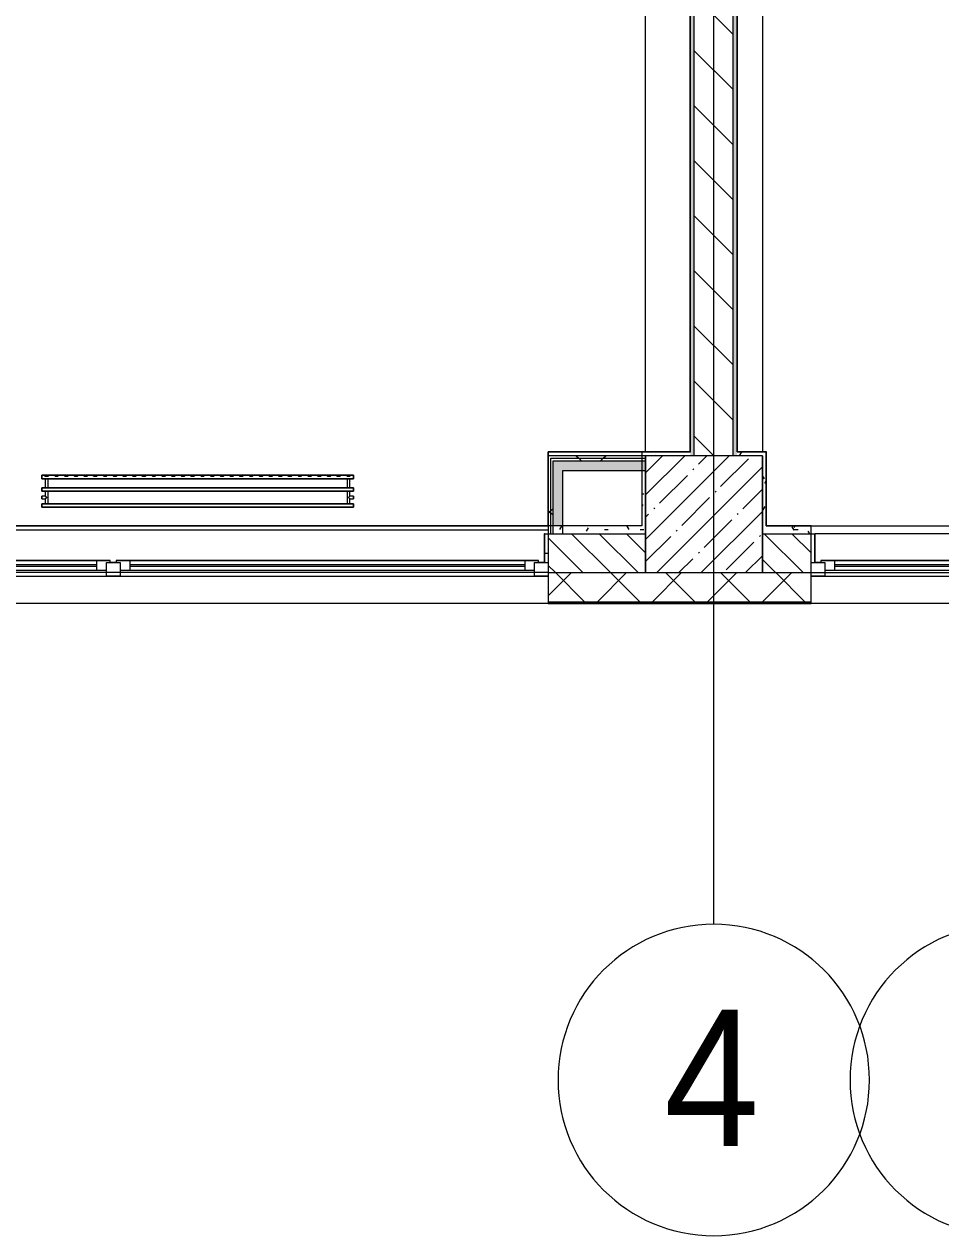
# Model space of a CAD drawing. Header units: millimetres. Extents: x -1113 to 415037, y -3642 to 354837.
# Drawn here: x 157740 to 162448, y -3506 to 2717 of the extents above; entities that cross this region are included whole.
import ezdxf

# ---------------------------------------------------------------- set-up
doc = ezdxf.new("R2010")
doc.units = ezdxf.units.MM
for name, color, linetype, lineweight in [('A-AREA-BNDY', 7, 'Continuous', 5), ('A-FLOR', 7, 'Continuous', 9), ('A-GLAZ', 7, 'Continuous', 9), ('A-GLAZ-1', 7, 'Continuous', 5), ('A-WALL', 7, 'Continuous', 5), ('I-WALL', 7, 'Continuous', 5), ('S-COLS-1', 7, 'Continuous', 5), ('Оси', 7, 'Continuous', 9), ('Оси-1', 7, 'Continuous', 20)]:
    doc.layers.add(name, color=color, linetype=linetype, lineweight=lineweight)
for name, color, linetype, lineweight, true_color in [('A-WALL-1', 9, 'Continuous', 5, 0x808080), ('A-WALL-FNSH-1', 9, 'Continuous', 5, 0x808080), ('M-EQPM-1', 7, 'Continuous', 9, 0xb2b2b2)]:
    doc.layers.add(name, color=color, linetype=linetype, lineweight=lineweight, true_color=true_color)
doc.styles.add('Arial', font='arial.ttf', dxfattribs={"width": 0.9, "height": 700})
pattern_1 = [(135, (148772.12, -1e-08), (-70.7107, -70.7107), [])]
pattern_2 = [(0, (148772.123, -1e-08), (243.84, 60.96), [20.117, -162.763, 20.117, -162.763, -975.36]), (0, (148772.123, -1e-08), (243.84, 60.96), [-365.76, 20.117, -345.643, 20.117, -162.763, -426.72]), (0, (148772.123, -1e-08), (243.84, 60.96), [-914.4, 20.117, -101.803, 20.117, -284.683]), (120, (148863.563, 30.48), (-174.7129, 180.69163), [20.117, -162.763, 20.117, -162.763, -975.36]), (120, (148863.563, 30.48), (-174.7129, 180.69163), [-365.76, 20.117, -345.643, 20.117, -162.763, -426.72]), (120, (148863.563, 30.48), (-174.7129, 180.69163), [-914.4, 20.117, -101.803, 20.117, -284.683]), (240, (148894.043, 152.4), (-69.1271, -241.65163), [20.117, -162.763, 20.117, -162.763, -975.36]), (240, (148894.043, 152.4), (-69.1271, -241.65163), [-365.76, 20.117, -345.643, 20.117, -162.763, -426.72]), (240, (148894.043, 152.4), (-69.1271, -241.65163), [-914.4, 20.117, -101.803, 20.117, -284.683])]
pattern_3 = [(45, (148772.12, -1e-08), (-212.132, 212.132), []), (135, (148772.12, -1e-08), (-212.132, -212.132), [])]

# ---------------------------------------------------------------- blocks, each defined once
blk = doc.blocks.new('120_Окно_СКБ_2Ст - 120_Окно_СКБ_2Ст 3100х2500 _мал_створка слева_ 2-22446355-Объем проектирования 2 этажа')
at = {"layer": 'A-GLAZ'}
for p, q in [((-1550, -127), (-1550, -57)), ((-1550, -57), (-1480, -57)), ((-1480, -57), (-1480, -127)), ((650, -127), (650, -57)), ((650, -57), (720, -57)), ((720, -57), (720, -127)), ((1480, -127), (1480, -57)), ((1480, -57), (1550, -57)), ((1550, -57), (1550, -127)), ((650, -87), (-1480, -87)), ((-1480, -87), (-1480, -127)), ((-1430, -137), (-1430, -87)), ((600, -137), (600, -87)), ((650, -127), (650, -87)), ((1480, -87), (720, -87)), ((720, -87), (720, -127)), ((770, -137), (770, -87)), ((1430, -137), (1430, -87)), ((1480, -127), (1480, -87)), ((-1480, -127), (-1550, -127)), ((-1480, -127), (-1500, -127)), ((-1500, -127), (-1500, -137)), ((-1500, -137), (670, -137)), ((670, -137), (-1500, -137)), ((720, -127), (650, -127)), ((670, -127), (650, -127)), ((670, -137), (670, -127)), ((720, -127), (700, -127)), ((700, -127), (700, -137)), ((700, -137), (1500, -137)), ((1500, -137), (700, -137)), ((1550, -127), (1480, -127)), ((1500, -127), (1480, -127)), ((1500, -137), (1500, -127))]:
    blk.add_line(p, q, dxfattribs=at)
at = {"layer": 'A-GLAZ-1'}
for p, q in [((1550, -57), (-1550, -57)), ((-1430, -107), (600, -107)), ((600, -117), (-1430, -117)), ((770, -107), (1430, -107)), ((1430, -117), (770, -117)), ((-1530, -127), (-1500, -127)), ((670, -127), (700, -127)), ((1500, -127), (1530, -127))]:
    blk.add_line(p, q, dxfattribs=at)
blk = doc.blocks.new('radiator_prado_classic_z_tip_30_po exemplyaru - Classic Z Тип 30-500-V444-Объем проектирования 2 этажа')
at = {"layer": 'M-EQPM-1'}
for p, q in [((0, -64), (0, -82)), ((0, -64), (1600, -64)), ((1600, -64), (0, -64)), ((0, -82), (0, -64)), ((0, -82), (1600, -82)), ((18.5, -82), (0, -82)), ((17.5, -106.5), (0, -106.5)), ((17.5, -106.5), (0, -106.5)), ((0, -121.5), (0, -106.5)), ((0, -106.5), (0, -107.5)), ((0, -107.5), (0, -108.7)), ((0, -107.5), (0, -108.7)), ((0, -110.3), (0, -107.5)), ((0, -107.5), (0, -107.5)), ((0, -108.7), (0, -115.9)), ((0, -108.7), (0, -110.3)), ((0, -110.3), (0, -114)), ((0, -114), (0, -110.3)), ((0, -114), (0, -117.8)), ((0, -120.5), (0, -114)), ((0, -115.9), (0, -117.8)), ((0, -117.8), (0, -120.5)), ((0, -117.8), (0, -119.3)), ((0, -119.3), (0, -120.5)), ((0, -120.5), (0, -121.5)), ((0, -120.5), (0, -120.5)), ((0, -121.5), (17.5, -121.5)), ((0, -121.5), (17.5, -121.5)), ((17.5, -82), (17.5, -106.5)), ((17.5, -82), (17.5, -106.5)), ((17.5, -82), (18.5, -82)), ((17.8, -82), (17.5, -82)), ((17.5, -82), (18.5, -82)), ((30.3, -82), (17.5, -82)), ((17.5, -121.5), (17.5, -146)), ((17.5, -121.5), (17.5, -146)), ((18.5, -82), (17.8, -82)), ((18.5, -82), (32.2, -82)), ((19.7, -82), (18.5, -82)), ((18.5, -82), (32.2, -82)), ((21.2, -82), (19.7, -82)), ((23.1, -82), (21.2, -82)), ((25, -82), (23.1, -82)), ((26.9, -82), (25, -82)), ((28.8, -82), (26.9, -82)), ((30.3, -82), (28.8, -82)), ((31.5, -82), (30.3, -82)), ((32.5, -82), (30.3, -82)), ((32.2, -82), (31.5, -82)), ((32.2, -82), (32.5, -82)), ((32.5, -82), (32.2, -82)), ((32.2, -82), (32.5, -82)), ((1567.8, -82), (32.2, -82)), ((32.5, -146), (32.5, -82)), ((32.5, -146), (32.5, -82)), ((1567.5, -82), (1567.5, -146)), ((1567.5, -82), (1567.5, -146)), ((1567.5, -82), (1567.8, -82)), ((1580.3, -82), (1567.5, -82)), ((1567.5, -82), (1567.8, -82)), ((1567.8, -82), (1567.5, -82)), ((1567.8, -82), (1569.7, -82)), ((1567.8, -82), (1581.5, -82)), ((1581.5, -82), (1567.8, -82)), ((1569.7, -82), (1581.5, -82)), ((1582.5, -82), (1580.3, -82)), ((1581.5, -82), (1582.5, -82)), ((1581.5, -82), (1582.5, -82)), ((1582.2, -82), (1581.5, -82)), ((1600, -82), (1581.5, -82)), ((1582.5, -82), (1582.2, -82)), ((1582.5, -106.5), (1582.5, -82)), ((1582.5, -106.5), (1582.5, -82)), ((1600, -106.5), (1582.5, -106.5)), ((1600, -106.5), (1582.5, -106.5)), ((1582.5, -146), (1582.5, -121.5)), ((1582.5, -121.5), (1600, -121.5)), ((1582.5, -146), (1582.5, -121.5)), ((1582.5, -121.5), (1600, -121.5)), ((1600, -82), (1600, -64)), ((1600, -64), (1600, -82)), ((1600, -107.5), (1600, -106.5)), ((1600, -106.5), (1600, -121.5)), ((1600, -107.5), (1600, -106.5)), ((1600, -106.5), (1600, -107.5)), ((1600, -120.5), (1600, -107.5)), ((1600, -112.1), (1600, -107.5)), ((1600, -107.5), (1600, -114)), ((1600, -114), (1600, -112.1)), ((1600, -115.9), (1600, -114)), ((1600, -114), (1600, -120.5)), ((1600, -120.5), (1600, -115.9)), ((1600, -121.5), (1600, -120.5)), ((1600, -121.5), (1600, -120.5)), ((1600, -120.5), (1600, -121.5)), ((0, -146), (0, -164)), ((1600, -146), (0, -146)), ((0, -146), (18.5, -146)), ((0, -164), (0, -146)), ((0, -164), (1600, -164)), ((17.8, -164), (0, -164)), ((18.5, -146), (17.5, -146)), ((17.5, -146), (17.8, -146)), ((18.5, -146), (17.5, -146)), ((17.5, -146), (17.8, -146)), ((17.5, -164), (17.5, -210)), ((17.5, -164), (17.5, -210)), ((17.5, -164), (17.8, -164)), ((17.8, -164), (17.5, -164)), ((17.5, -164), (17.8, -164)), ((19.7, -164), (17.5, -164)), ((17.8, -146), (18.5, -146)), ((17.8, -146), (31.5, -146)), ((17.8, -164), (32.2, -164)), ((18.5, -164), (17.8, -164)), ((17.8, -164), (32.2, -164)), ((32.2, -146), (18.5, -146)), ((18.5, -146), (32.2, -146)), ((19.7, -146), (18.5, -146)), ((19.7, -164), (18.5, -164)), ((21.2, -146), (19.7, -146)), ((21.2, -164), (19.7, -164)), ((32.5, -164), (19.7, -164)), ((23.1, -164), (21.2, -164)), ((26.9, -146), (21.2, -146)), ((25, -164), (23.1, -164)), ((26.9, -164), (25, -164)), ((32.2, -146), (26.9, -146)), ((30.3, -164), (26.9, -164)), ((32.2, -164), (30.3, -164)), ((31.5, -146), (32.5, -146)), ((32.5, -146), (32.2, -146)), ((32.2, -146), (32.5, -146)), ((32.5, -146), (32.2, -146)), ((32.2, -146), (1567.8, -146)), ((32.2, -164), (32.5, -164)), ((32.5, -164), (32.2, -164)), ((32.2, -164), (32.5, -164)), ((1567.8, -164), (32.2, -164)), ((32.5, -210), (32.5, -164)), ((32.5, -210), (32.5, -164)), ((1567.8, -146), (1567.5, -146)), ((1567.5, -146), (1568.5, -146)), ((1567.8, -146), (1567.5, -146)), ((1567.5, -146), (1567.8, -146)), ((1567.5, -164), (1567.5, -210)), ((1567.5, -164), (1567.5, -210)), ((1567.5, -164), (1567.8, -164)), ((1575, -164), (1567.5, -164)), ((1567.5, -164), (1567.8, -164)), ((1567.8, -164), (1567.5, -164)), ((1578.7, -146), (1567.8, -146)), ((1581.5, -146), (1567.8, -146)), ((1567.8, -146), (1581.5, -146)), ((1567.8, -164), (1582.2, -164)), ((1567.8, -164), (1582.2, -164)), ((1582.2, -164), (1567.8, -164)), ((1568.5, -146), (1582.5, -146)), ((1578.7, -164), (1575, -164)), ((1581.5, -146), (1578.7, -146)), ((1582.5, -164), (1578.7, -164)), ((1582.5, -146), (1581.5, -146)), ((1582.5, -146), (1581.5, -146)), ((1581.5, -146), (1582.5, -146)), ((1581.5, -146), (1600, -146)), ((1582.2, -164), (1582.5, -164)), ((1582.2, -164), (1582.5, -164)), ((1582.5, -164), (1582.2, -164)), ((1600, -164), (1582.2, -164)), ((1582.5, -210), (1582.5, -164)), ((1582.5, -210), (1582.5, -164)), ((1600, -164), (1600, -146)), ((1600, -146), (1600, -164)), ((1600, -210), (0, -210)), ((0, -210), (0, -228)), ((0, -228), (0, -210)), ((0, -210), (17.8, -210)), ((0, -228), (1600, -228)), ((12.5, -228), (0, -228)), ((17.5, -223), (12.5, -228)), ((17.5, -223), (12.5, -228)), ((37.5, -228), (12.5, -228)), ((37.5, -228), (12.5, -228)), ((12.5, -228), (37.5, -228)), ((17.8, -210), (17.5, -210)), ((17.5, -210), (17.8, -210)), ((18.5, -210), (17.5, -210)), ((17.5, -210), (17.8, -210)), ((17.5, -223), (32.5, -223)), ((32.5, -223), (17.5, -223)), ((30.3, -210), (17.8, -210)), ((17.8, -210), (32.2, -210)), ((17.8, -210), (19.7, -210)), ((32.5, -210), (18.5, -210)), ((19.7, -210), (32.2, -210)), ((32.2, -210), (30.3, -210)), ((32.5, -210), (32.2, -210)), ((32.2, -210), (32.5, -210)), ((32.2, -210), (32.5, -210)), ((32.2, -210), (1567.8, -210)), ((37.5, -228), (32.5, -223)), ((32.5, -223), (37.5, -228)), ((62.5, -228), (37.5, -228)), ((67.5, -223), (62.5, -228)), ((67.5, -223), (62.5, -228)), ((87.5, -228), (62.5, -228)), ((87.5, -228), (62.5, -228)), ((62.5, -228), (87.5, -228)), ((67.5, -223), (82.5, -223)), ((82.5, -223), (67.5, -223)), ((87.5, -228), (82.5, -223)), ((82.5, -223), (87.5, -228)), ((112.5, -228), (87.5, -228)), ((117.5, -223), (112.5, -228)), ((117.5, -223), (112.5, -228)), ((137.5, -228), (112.5, -228)), ((137.5, -228), (112.5, -228)), ((112.5, -228), (137.5, -228)), ((117.5, -223), (132.5, -223)), ((132.5, -223), (117.5, -223)), ((137.5, -228), (132.5, -223)), ((132.5, -223), (137.5, -228)), ((162.5, -228), (137.5, -228)), ((167.5, -223), (162.5, -228)), ((167.5, -223), (162.5, -228)), ((187.5, -228), (162.5, -228)), ((187.5, -228), (162.5, -228)), ((162.5, -228), (187.5, -228)), ((167.5, -223), (182.5, -223)), ((182.5, -223), (167.5, -223)), ((187.5, -228), (182.5, -223)), ((182.5, -223), (187.5, -228)), ((212.5, -228), (187.5, -228)), ((217.5, -223), (212.5, -228)), ((217.5, -223), (212.5, -228)), ((237.5, -228), (212.5, -228)), ((237.5, -228), (212.5, -228)), ((212.5, -228), (237.5, -228)), ((217.5, -223), (232.5, -223)), ((232.5, -223), (217.5, -223)), ((237.5, -228), (232.5, -223)), ((232.5, -223), (237.5, -228)), ((262.5, -228), (237.5, -228)), ((267.5, -223), (262.5, -228)), ((267.5, -223), (262.5, -228)), ((287.5, -228), (262.5, -228)), ((287.5, -228), (262.5, -228)), ((262.5, -228), (287.5, -228)), ((267.5, -223), (282.5, -223)), ((282.5, -223), (267.5, -223)), ((287.5, -228), (282.5, -223)), ((282.5, -223), (287.5, -228)), ((312.5, -228), (287.5, -228)), ((317.5, -223), (312.5, -228)), ((317.5, -223), (312.5, -228)), ((337.5, -228), (312.5, -228)), ((337.5, -228), (312.5, -228)), ((312.5, -228), (337.5, -228)), ((317.5, -223), (332.5, -223)), ((332.5, -223), (317.5, -223)), ((337.5, -228), (332.5, -223)), ((332.5, -223), (337.5, -228)), ((362.5, -228), (337.5, -228)), ((367.5, -223), (362.5, -228)), ((367.5, -223), (362.5, -228)), ((387.5, -228), (362.5, -228)), ((387.5, -228), (362.5, -228)), ((362.5, -228), (387.5, -228)), ((367.5, -223), (382.5, -223)), ((382.5, -223), (367.5, -223)), ((387.5, -228), (382.5, -223)), ((382.5, -223), (387.5, -228)), ((412.5, -228), (387.5, -228)), ((417.5, -223), (412.5, -228)), ((417.5, -223), (412.5, -228)), ((437.5, -228), (412.5, -228)), ((437.5, -228), (412.5, -228)), ((412.5, -228), (437.5, -228)), ((417.5, -223), (432.5, -223)), ((432.5, -223), (417.5, -223)), ((437.5, -228), (432.5, -223)), ((432.5, -223), (437.5, -228)), ((462.5, -228), (437.5, -228)), ((467.5, -223), (462.5, -228)), ((467.5, -223), (462.5, -228)), ((487.5, -228), (462.5, -228)), ((487.5, -228), (462.5, -228)), ((462.5, -228), (487.5, -228)), ((467.5, -223), (482.5, -223)), ((482.5, -223), (467.5, -223)), ((487.5, -228), (482.5, -223)), ((482.5, -223), (487.5, -228)), ((512.5, -228), (487.5, -228)), ((517.5, -223), (512.5, -228)), ((517.5, -223), (512.5, -228)), ((537.5, -228), (512.5, -228)), ((537.5, -228), (512.5, -228)), ((512.5, -228), (537.5, -228)), ((517.5, -223), (532.5, -223)), ((532.5, -223), (517.5, -223)), ((537.5, -228), (532.5, -223)), ((532.5, -223), (537.5, -228)), ((562.5, -228), (537.5, -228)), ((567.5, -223), (562.5, -228)), ((567.5, -223), (562.5, -228)), ((587.5, -228), (562.5, -228)), ((587.5, -228), (562.5, -228)), ((562.5, -228), (587.5, -228)), ((567.5, -223), (582.5, -223)), ((582.5, -223), (567.5, -223)), ((587.5, -228), (582.5, -223)), ((582.5, -223), (587.5, -228)), ((612.5, -228), (587.5, -228)), ((617.5, -223), (612.5, -228)), ((617.5, -223), (612.5, -228)), ((637.5, -228), (612.5, -228)), ((637.5, -228), (612.5, -228)), ((612.5, -228), (637.5, -228)), ((617.5, -223), (632.5, -223)), ((632.5, -223), (617.5, -223)), ((637.5, -228), (632.5, -223)), ((632.5, -223), (637.5, -228)), ((662.5, -228), (637.5, -228)), ((667.5, -223), (662.5, -228)), ((667.5, -223), (662.5, -228)), ((687.5, -228), (662.5, -228)), ((687.5, -228), (662.5, -228)), ((662.5, -228), (687.5, -228)), ((667.5, -223), (682.5, -223)), ((682.5, -223), (667.5, -223)), ((687.5, -228), (682.5, -223)), ((682.5, -223), (687.5, -228)), ((712.5, -228), (687.5, -228)), ((717.5, -223), (712.5, -228)), ((717.5, -223), (712.5, -228)), ((737.5, -228), (712.5, -228)), ((737.5, -228), (712.5, -228)), ((712.5, -228), (737.5, -228)), ((717.5, -223), (732.5, -223)), ((732.5, -223), (717.5, -223)), ((737.5, -228), (732.5, -223)), ((732.5, -223), (737.5, -228)), ((762.5, -228), (737.5, -228)), ((767.5, -223), (762.5, -228)), ((767.5, -223), (762.5, -228)), ((787.5, -228), (762.5, -228)), ((787.5, -228), (762.5, -228)), ((762.5, -228), (787.5, -228)), ((767.5, -223), (782.5, -223)), ((782.5, -223), (767.5, -223)), ((787.5, -228), (782.5, -223)), ((782.5, -223), (787.5, -228)), ((812.5, -228), (787.5, -228)), ((817.5, -223), (812.5, -228)), ((817.5, -223), (812.5, -228)), ((837.5, -228), (812.5, -228)), ((837.5, -228), (812.5, -228)), ((812.5, -228), (837.5, -228)), ((817.5, -223), (832.5, -223)), ((832.5, -223), (817.5, -223)), ((837.5, -228), (832.5, -223)), ((832.5, -223), (837.5, -228)), ((862.5, -228), (837.5, -228)), ((867.5, -223), (862.5, -228)), ((867.5, -223), (862.5, -228)), ((887.5, -228), (862.5, -228)), ((887.5, -228), (862.5, -228)), ((862.5, -228), (887.5, -228)), ((867.5, -223), (882.5, -223)), ((882.5, -223), (867.5, -223)), ((887.5, -228), (882.5, -223)), ((882.5, -223), (887.5, -228)), ((912.5, -228), (887.5, -228)), ((917.5, -223), (912.5, -228)), ((917.5, -223), (912.5, -228)), ((937.5, -228), (912.5, -228)), ((937.5, -228), (912.5, -228)), ((912.5, -228), (937.5, -228)), ((917.5, -223), (932.5, -223)), ((932.5, -223), (917.5, -223)), ((937.5, -228), (932.5, -223)), ((932.5, -223), (937.5, -228)), ((962.5, -228), (937.5, -228)), ((967.5, -223), (962.5, -228)), ((967.5, -223), (962.5, -228)), ((987.5, -228), (962.5, -228)), ((987.5, -228), (962.5, -228)), ((962.5, -228), (987.5, -228)), ((967.5, -223), (982.5, -223)), ((982.5, -223), (967.5, -223)), ((987.5, -228), (982.5, -223)), ((982.5, -223), (987.5, -228)), ((1012.5, -228), (987.5, -228)), ((1017.5, -223), (1012.5, -228)), ((1017.5, -223), (1012.5, -228)), ((1037.5, -228), (1012.5, -228)), ((1037.5, -228), (1012.5, -228)), ((1012.5, -228), (1037.5, -228)), ((1017.5, -223), (1032.5, -223)), ((1032.5, -223), (1017.5, -223)), ((1037.5, -228), (1032.5, -223)), ((1032.5, -223), (1037.5, -228)), ((1062.5, -228), (1037.5, -228)), ((1067.5, -223), (1062.5, -228)), ((1067.5, -223), (1062.5, -228)), ((1087.5, -228), (1062.5, -228)), ((1087.5, -228), (1062.5, -228)), ((1062.5, -228), (1087.5, -228)), ((1067.5, -223), (1082.5, -223)), ((1082.5, -223), (1067.5, -223)), ((1087.5, -228), (1082.5, -223)), ((1082.5, -223), (1087.5, -228)), ((1112.5, -228), (1087.5, -228)), ((1117.5, -223), (1112.5, -228)), ((1117.5, -223), (1112.5, -228)), ((1137.5, -228), (1112.5, -228)), ((1137.5, -228), (1112.5, -228)), ((1112.5, -228), (1137.5, -228)), ((1117.5, -223), (1132.5, -223)), ((1132.5, -223), (1117.5, -223)), ((1137.5, -228), (1132.5, -223)), ((1132.5, -223), (1137.5, -228)), ((1162.5, -228), (1137.5, -228)), ((1167.5, -223), (1162.5, -228)), ((1167.5, -223), (1162.5, -228)), ((1187.5, -228), (1162.5, -228)), ((1187.5, -228), (1162.5, -228)), ((1162.5, -228), (1187.5, -228)), ((1167.5, -223), (1182.5, -223)), ((1182.5, -223), (1167.5, -223)), ((1187.5, -228), (1182.5, -223)), ((1182.5, -223), (1187.5, -228)), ((1212.5, -228), (1187.5, -228)), ((1217.5, -223), (1212.5, -228)), ((1217.5, -223), (1212.5, -228)), ((1237.5, -228), (1212.5, -228)), ((1237.5, -228), (1212.5, -228)), ((1212.5, -228), (1237.5, -228)), ((1217.5, -223), (1232.5, -223)), ((1232.5, -223), (1217.5, -223)), ((1237.5, -228), (1232.5, -223)), ((1232.5, -223), (1237.5, -228)), ((1262.5, -228), (1237.5, -228)), ((1267.5, -223), (1262.5, -228)), ((1267.5, -223), (1262.5, -228)), ((1287.5, -228), (1262.5, -228)), ((1287.5, -228), (1262.5, -228)), ((1262.5, -228), (1287.5, -228)), ((1267.5, -223), (1282.5, -223)), ((1282.5, -223), (1267.5, -223)), ((1287.5, -228), (1282.5, -223)), ((1282.5, -223), (1287.5, -228)), ((1312.5, -228), (1287.5, -228)), ((1317.5, -223), (1312.5, -228)), ((1317.5, -223), (1312.5, -228)), ((1337.5, -228), (1312.5, -228)), ((1337.5, -228), (1312.5, -228)), ((1312.5, -228), (1337.5, -228)), ((1317.5, -223), (1332.5, -223)), ((1332.5, -223), (1317.5, -223)), ((1337.5, -228), (1332.5, -223)), ((1332.5, -223), (1337.5, -228)), ((1362.5, -228), (1337.5, -228)), ((1367.5, -223), (1362.5, -228)), ((1367.5, -223), (1362.5, -228)), ((1387.5, -228), (1362.5, -228)), ((1387.5, -228), (1362.5, -228)), ((1362.5, -228), (1387.5, -228)), ((1367.5, -223), (1382.5, -223)), ((1382.5, -223), (1367.5, -223)), ((1387.5, -228), (1382.5, -223)), ((1382.5, -223), (1387.5, -228)), ((1412.5, -228), (1387.5, -228)), ((1417.5, -223), (1412.5, -228)), ((1417.5, -223), (1412.5, -228)), ((1437.5, -228), (1412.5, -228)), ((1437.5, -228), (1412.5, -228)), ((1412.5, -228), (1437.5, -228)), ((1417.5, -223), (1432.5, -223)), ((1432.5, -223), (1417.5, -223)), ((1437.5, -228), (1432.5, -223)), ((1432.5, -223), (1437.5, -228)), ((1462.5, -228), (1437.5, -228)), ((1467.5, -223), (1462.5, -228)), ((1467.5, -223), (1462.5, -228)), ((1487.5, -228), (1462.5, -228)), ((1487.5, -228), (1462.5, -228)), ((1462.5, -228), (1487.5, -228)), ((1467.5, -223), (1482.5, -223)), ((1482.5, -223), (1467.5, -223)), ((1487.5, -228), (1482.5, -223)), ((1482.5, -223), (1487.5, -228)), ((1512.5, -228), (1487.5, -228)), ((1517.5, -223), (1512.5, -228)), ((1517.5, -223), (1512.5, -228)), ((1537.5, -228), (1512.5, -228)), ((1537.5, -228), (1512.5, -228)), ((1512.5, -228), (1537.5, -228)), ((1517.5, -223), (1532.5, -223)), ((1532.5, -223), (1517.5, -223)), ((1537.5, -228), (1532.5, -223)), ((1532.5, -223), (1537.5, -228)), ((1562.5, -228), (1537.5, -228)), ((1567.5, -223), (1562.5, -228)), ((1567.5, -223), (1562.5, -228)), ((1587.5, -228), (1562.5, -228)), ((1587.5, -228), (1562.5, -228)), ((1562.5, -228), (1587.5, -228)), ((1581.5, -210), (1567.5, -210)), ((1567.5, -210), (1567.8, -210)), ((1567.8, -210), (1567.5, -210)), ((1567.5, -210), (1567.8, -210)), ((1567.5, -223), (1582.5, -223)), ((1582.5, -223), (1567.5, -223)), ((1567.8, -210), (1571.2, -210)), ((1576.9, -210), (1567.8, -210)), ((1567.8, -210), (1582.2, -210)), ((1571.2, -210), (1582.2, -210)), ((1580.3, -210), (1576.9, -210)), ((1582.2, -210), (1580.3, -210)), ((1582.5, -210), (1581.5, -210)), ((1582.2, -210), (1582.5, -210)), ((1582.5, -210), (1582.2, -210)), ((1582.2, -210), (1582.5, -210)), ((1582.2, -210), (1600, -210)), ((1587.5, -228), (1582.5, -223)), ((1582.5, -223), (1587.5, -228)), ((1600, -228), (1587.5, -228)), ((1600, -228), (1600, -210)), ((1600, -210), (1600, -228))]:
    blk.add_line(p, q, dxfattribs=at)
for points, knots in [([(18.5, -107.5), (18.4, -107.4), (18.3, -107.3), (18.1, -107.1), (17.9, -106.9), (17.8, -106.8), (17.7, -106.7), (17.5, -106.5), (17.5, -106.5), (17.5, -106.5)], [0.7142857, 0.7142857, 0.7142857, 0.7142857, 0.75, 0.7857143, 0.8214286, 0.8571429, 0.8928571, 0.9285714, 1, 1, 1, 1]), ([(17.5, -106.5), (17.5, -106.5), (17.5, -106.5), (17.7, -106.7), (17.8, -106.8), (17.9, -106.9), (18.1, -107.1), (18.3, -107.3), (18.4, -107.4), (18.5, -107.5)], [0, 0, 0, 0, 0.0714286, 0.1071429, 0.1428571, 0.1785714, 0.2142857, 0.25, 0.2857143, 0.2857143, 0.2857143, 0.2857143]), ([(17.5, -106.5), (17.5, -106.5), (17.5, -106.5), (17.7, -106.7), (17.8, -106.8), (17.9, -106.9), (18.1, -107.1), (18.3, -107.3), (18.4, -107.4), (18.5, -107.5)], [0, 0, 0, 0, 0.0714286, 0.1071429, 0.1428571, 0.1785714, 0.2142857, 0.25, 0.2857143, 0.2857143, 0.2857143, 0.2857143]), ([(25, -114), (24.5, -113.5), (23.6, -112.6), (22.4, -111.4), (21.6, -110.6), (21.1, -110.1), (20.8, -109.8), (20.5, -109.5), (20.2, -109.2), (19.8, -108.9), (19.6, -108.6), (19.3, -108.3), (19, -108), (18.7, -107.7), (18.5, -107.5), (18.3, -107.3), (18.1, -107.1), (17.9, -106.9), (17.8, -106.8), (17.7, -106.7), (17.5, -106.5), (17.5, -106.5), (17.5, -106.5)], [0, 0, 0, 0, 0.142857, 0.285714, 0.357143, 0.392857, 0.428571, 0.464286, 0.5, 0.535714, 0.571429, 0.607143, 0.642857, 0.678571, 0.714286, 0.75, 0.785714, 0.821429, 0.857143, 0.892857, 0.928571, 1, 1, 1, 1]), ([(17.5, -121.5), (17.5, -121.5), (17.5, -121.5), (17.7, -121.3), (17.8, -121.2), (17.9, -121.1), (18.1, -120.9), (18.3, -120.7), (18.5, -120.5), (18.7, -120.3), (19, -120), (19.3, -119.7), (19.6, -119.4), (19.8, -119.1), (20.3, -118.7), (20.7, -118.3), (21.1, -117.9), (21.6, -117.4), (22.4, -116.6), (23.6, -115.4), (24.5, -114.5), (25, -114)], [0, 0, 0, 0, 0.071429, 0.107143, 0.142857, 0.178571, 0.214286, 0.25, 0.285714, 0.321429, 0.357143, 0.392857, 0.428571, 0.464286, 0.5, 0.571429, 0.607143, 0.642857, 0.714286, 0.857143, 1, 1, 1, 1]), ([(17.5, -121.5), (17.5, -121.5), (17.5, -121.5), (17.7, -121.3), (17.8, -121.2), (17.9, -121.1), (18.1, -120.9), (18.3, -120.7), (18.4, -120.6), (18.5, -120.5)], [0, 0, 0, 0, 0.0714286, 0.1071429, 0.1428571, 0.1785714, 0.2142857, 0.25, 0.2857143, 0.2857143, 0.2857143, 0.2857143]), ([(18.5, -120.5), (18.4, -120.6), (18.3, -120.7), (18.1, -120.9), (17.9, -121.1), (17.8, -121.2), (17.7, -121.3), (17.5, -121.5), (17.5, -121.5), (17.5, -121.5)], [0.7142857, 0.7142857, 0.7142857, 0.7142857, 0.75, 0.7857143, 0.8214286, 0.8571429, 0.8928571, 0.9285714, 1, 1, 1, 1]), ([(18.5, -120.5), (18.4, -120.6), (18.3, -120.7), (18.1, -120.9), (17.9, -121.1), (17.8, -121.2), (17.7, -121.3), (17.5, -121.5), (17.5, -121.5), (17.5, -121.5)], [0.7142857, 0.7142857, 0.7142857, 0.7142857, 0.75, 0.7857143, 0.8214286, 0.8571429, 0.8928571, 0.9285714, 1, 1, 1, 1]), ([(22.1, -111.1), (21.9, -110.9), (21.6, -110.6), (21.1, -110.1), (20.8, -109.8), (20.5, -109.5), (20.2, -109.2), (19.9, -108.8), (19.7, -108.7), (19.6, -108.6)], [0.2857143, 0.2857143, 0.2857143, 0.2857143, 0.3571429, 0.3928571, 0.4285714, 0.4642857, 0.5, 0.5357143, 0.5714286, 0.5714286, 0.5714286, 0.5714286]), ([(19.6, -108.6), (19.7, -108.7), (19.9, -108.8), (20.3, -109.3), (20.6, -109.6), (20.8, -109.8)], [0.4285714, 0.4285714, 0.4285714, 0.4285714, 0.4642857, 0.5, 0.5714286, 0.5714286, 0.5714286, 0.5714286]), ([(19.6, -108.6), (19.7, -108.7), (19.8, -108.9), (20.3, -109.3), (20.7, -109.7), (21.1, -110.1), (21.6, -110.6), (21.9, -110.9), (22.1, -111.1)], [0.4285714, 0.4285714, 0.4285714, 0.4285714, 0.4642857, 0.5, 0.5714286, 0.6071429, 0.6428571, 0.7142857, 0.7142857, 0.7142857, 0.7142857]), ([(19.6, -119.4), (19.7, -119.3), (19.9, -119.2), (20.3, -118.7), (20.7, -118.3), (21.1, -117.9), (21.6, -117.4), (21.9, -117.1), (22.1, -116.9)], [0.4285714, 0.4285714, 0.4285714, 0.4285714, 0.4642857, 0.5, 0.5714286, 0.6071429, 0.6428571, 0.7142857, 0.7142857, 0.7142857, 0.7142857]), ([(22.1, -116.9), (21.9, -117.1), (21.6, -117.4), (21.1, -117.9), (20.8, -118.2), (20.5, -118.5), (20.2, -118.8), (19.9, -119.2), (19.7, -119.3), (19.6, -119.4)], [0.2857143, 0.2857143, 0.2857143, 0.2857143, 0.3571429, 0.3928571, 0.4285714, 0.4642857, 0.5, 0.5357143, 0.5714286, 0.5714286, 0.5714286, 0.5714286]), ([(22.1, -116.9), (21.9, -117.1), (21.6, -117.4), (21.1, -117.9), (20.8, -118.2), (20.5, -118.5), (20.2, -118.8), (19.8, -119.1), (19.7, -119.3), (19.6, -119.4)], [0.2857143, 0.2857143, 0.2857143, 0.2857143, 0.3571429, 0.3928571, 0.4285714, 0.4642857, 0.5, 0.5357143, 0.5714286, 0.5714286, 0.5714286, 0.5714286]), ([(20.8, -109.8), (20.9, -109.9), (21.1, -110.1), (21.6, -110.6), (21.9, -110.9), (22.1, -111.1)], [0.5714286, 0.5714286, 0.5714286, 0.5714286, 0.6071429, 0.6428571, 0.7142857, 0.7142857, 0.7142857, 0.7142857]), ([(1575, -114), (1575.5, -113.5), (1576.4, -112.6), (1577.6, -111.4), (1578.4, -110.6), (1578.9, -110.1), (1579.2, -109.8), (1579.5, -109.5), (1579.8, -109.2), (1580.1, -108.8), (1580.4, -108.6), (1580.7, -108.3), (1581, -108), (1581.3, -107.7), (1581.5, -107.5), (1581.7, -107.3), (1581.9, -107.1), (1582.1, -106.9), (1582.2, -106.8), (1582.3, -106.7), (1582.5, -106.5), (1582.5, -106.5), (1582.5, -106.5)], [0, 0, 0, 0, 0.142857, 0.285714, 0.357143, 0.392857, 0.428571, 0.464286, 0.5, 0.535714, 0.571429, 0.607143, 0.642857, 0.678571, 0.714286, 0.75, 0.785714, 0.821429, 0.857143, 0.892857, 0.928571, 1, 1, 1, 1]), ([(1582.5, -121.5), (1582.5, -121.5), (1582.5, -121.5), (1582.3, -121.3), (1582.2, -121.2), (1582.1, -121.1), (1581.9, -120.9), (1581.7, -120.7), (1581.5, -120.5), (1581.3, -120.3), (1581, -120), (1580.7, -119.7), (1580.4, -119.4), (1580.1, -119.2), (1579.7, -118.7), (1579.3, -118.3), (1578.9, -117.9), (1578.4, -117.4), (1577.6, -116.6), (1576.4, -115.4), (1575.5, -114.5), (1575, -114)], [0, 0, 0, 0, 0.071429, 0.107143, 0.142857, 0.178571, 0.214286, 0.25, 0.285714, 0.321429, 0.357143, 0.392857, 0.428571, 0.464286, 0.5, 0.571429, 0.607143, 0.642857, 0.714286, 0.857143, 1, 1, 1, 1]), ([(1580.4, -108.6), (1580.3, -108.7), (1580.1, -108.8), (1579.7, -109.3), (1579.3, -109.7), (1578.9, -110.1), (1578.4, -110.6), (1578.1, -110.9), (1577.9, -111.1)], [0.4285714, 0.4285714, 0.4285714, 0.4285714, 0.4642857, 0.5, 0.5714286, 0.6071429, 0.6428571, 0.7142857, 0.7142857, 0.7142857, 0.7142857]), ([(1580.4, -108.6), (1580.3, -108.7), (1580.1, -108.8), (1579.7, -109.3), (1579.3, -109.7), (1578.9, -110.1), (1578.4, -110.6), (1578.1, -110.9), (1577.9, -111.1)], [0.4285714, 0.4285714, 0.4285714, 0.4285714, 0.4642857, 0.5, 0.5714286, 0.6071429, 0.6428571, 0.7142857, 0.7142857, 0.7142857, 0.7142857]), ([(1577.9, -111.1), (1578.1, -110.9), (1578.4, -110.6), (1578.9, -110.1), (1579.2, -109.8), (1579.5, -109.5), (1579.8, -109.2), (1580.1, -108.8), (1580.3, -108.7), (1580.4, -108.6)], [0.2857143, 0.2857143, 0.2857143, 0.2857143, 0.3571429, 0.3928571, 0.4285714, 0.4642857, 0.5, 0.5357143, 0.5714286, 0.5714286, 0.5714286, 0.5714286]), ([(1577.9, -116.9), (1578.1, -117.1), (1578.4, -117.4), (1578.9, -117.9), (1579.2, -118.2), (1579.5, -118.5), (1579.8, -118.8), (1580.1, -119.2), (1580.3, -119.3), (1580.4, -119.4)], [0.2857143, 0.2857143, 0.2857143, 0.2857143, 0.3571429, 0.3928571, 0.4285714, 0.4642857, 0.5, 0.5357143, 0.5714286, 0.5714286, 0.5714286, 0.5714286]), ([(1577.9, -116.9), (1578.1, -117.1), (1578.4, -117.4), (1578.9, -117.9), (1579.2, -118.2), (1579.5, -118.5), (1579.8, -118.8), (1580.1, -119.2), (1580.3, -119.3), (1580.4, -119.4)], [0.2857143, 0.2857143, 0.2857143, 0.2857143, 0.3571429, 0.3928571, 0.4285714, 0.4642857, 0.5, 0.5357143, 0.5714286, 0.5714286, 0.5714286, 0.5714286]), ([(1580.4, -119.4), (1580.3, -119.3), (1580.1, -119.2), (1579.7, -118.7), (1579.3, -118.3), (1578.9, -117.9), (1578.4, -117.4), (1578.1, -117.1), (1577.9, -116.9)], [0.4285714, 0.4285714, 0.4285714, 0.4285714, 0.4642857, 0.5, 0.5714286, 0.6071429, 0.6428571, 0.7142857, 0.7142857, 0.7142857, 0.7142857]), ([(1582.5, -106.5), (1582.5, -106.5), (1582.5, -106.5), (1582.3, -106.7), (1582.2, -106.8), (1582.1, -106.9), (1581.9, -107.1), (1581.7, -107.3), (1581.6, -107.4), (1581.5, -107.5)], [0, 0, 0, 0, 0.0714286, 0.1071429, 0.1428571, 0.1785714, 0.2142857, 0.25, 0.2857143, 0.2857143, 0.2857143, 0.2857143]), ([(1582.5, -106.5), (1582.5, -106.5), (1582.5, -106.5), (1582.3, -106.7), (1582.2, -106.8), (1582.1, -106.9), (1581.9, -107.1), (1581.7, -107.3), (1581.6, -107.4), (1581.5, -107.5)], [0, 0, 0, 0, 0.0714286, 0.1071429, 0.1428571, 0.1785714, 0.2142857, 0.25, 0.2857143, 0.2857143, 0.2857143, 0.2857143]), ([(1581.5, -107.5), (1581.6, -107.4), (1581.7, -107.3), (1581.9, -107.1), (1582.1, -106.9), (1582.2, -106.8), (1582.3, -106.7), (1582.5, -106.5), (1582.5, -106.5), (1582.5, -106.5)], [0.7142857, 0.7142857, 0.7142857, 0.7142857, 0.75, 0.7857143, 0.8214286, 0.8571429, 0.8928571, 0.9285714, 1, 1, 1, 1]), ([(1581.5, -120.5), (1581.6, -120.6), (1581.7, -120.7), (1581.9, -120.9), (1582.1, -121.1), (1582.2, -121.2), (1582.3, -121.3), (1582.5, -121.5), (1582.5, -121.5), (1582.5, -121.5)], [0.7142857, 0.7142857, 0.7142857, 0.7142857, 0.75, 0.7857143, 0.8214286, 0.8571429, 0.8928571, 0.9285714, 1, 1, 1, 1]), ([(1581.5, -120.5), (1581.6, -120.6), (1581.7, -120.7), (1581.9, -120.9), (1582.1, -121.1), (1582.2, -121.2), (1582.3, -121.3), (1582.5, -121.5), (1582.5, -121.5), (1582.5, -121.5)], [0.7142857, 0.7142857, 0.7142857, 0.7142857, 0.75, 0.7857143, 0.8214286, 0.8571429, 0.8928571, 0.9285714, 1, 1, 1, 1]), ([(1582.5, -121.5), (1582.5, -121.5), (1582.5, -121.5), (1582.3, -121.3), (1582.2, -121.2), (1582.1, -121.1), (1581.9, -120.9), (1581.7, -120.7), (1581.6, -120.6), (1581.5, -120.5)], [0, 0, 0, 0, 0.0714286, 0.1071429, 0.1428571, 0.1785714, 0.2142857, 0.25, 0.2857143, 0.2857143, 0.2857143, 0.2857143])]:
    blk.add_open_spline(points, degree=3, knots=knots, dxfattribs=at)
for points in [[(19.6, -108.6), (19.5, -108.5), (19.3, -108.3), (19, -108), (18.7, -107.7), (18.6, -107.6), (18.5, -107.5)], [(18.5, -107.5), (18.6, -107.6), (18.7, -107.7), (19, -108), (19.3, -108.3), (19.5, -108.5), (19.6, -108.6)], [(18.5, -107.5), (18.6, -107.6), (18.7, -107.7), (19, -108), (19.3, -108.3), (19.5, -108.5), (19.6, -108.6)], [(18.5, -120.5), (18.6, -120.4), (18.7, -120.3), (19, -120), (19.3, -119.7), (19.5, -119.5), (19.6, -119.4)], [(19.6, -119.4), (19.5, -119.5), (19.3, -119.7), (19, -120), (18.7, -120.3), (18.6, -120.4), (18.5, -120.5)], [(19.6, -119.4), (19.5, -119.5), (19.3, -119.7), (19, -120), (18.7, -120.3), (18.6, -120.4), (18.5, -120.5)], [(25, -114), (24.5, -113.5), (23.6, -112.6), (22.6, -111.6), (22.1, -111.1)], [(22.1, -111.1), (22.6, -111.6), (23.1, -112.1), (23.6, -112.6)], [(22.1, -111.1), (22.6, -111.6), (23.6, -112.6), (24.5, -113.5), (25, -114)], [(22.1, -116.9), (22.6, -116.4), (23.6, -115.4), (24.5, -114.5), (25, -114)], [(25, -114), (24.5, -114.5), (23.6, -115.4), (22.6, -116.4), (22.1, -116.9)], [(23.6, -115.4), (23.1, -115.9), (22.6, -116.4), (22.1, -116.9)], [(23.6, -112.6), (24, -113), (24.5, -113.5), (25, -114)], [(25, -114), (24.5, -114.5), (24, -115), (23.6, -115.4)], [(1577.9, -111.1), (1577.4, -111.6), (1576.4, -112.6), (1575.5, -113.5), (1575, -114)], [(1575, -114), (1575.5, -113.5), (1576.4, -112.6), (1577.4, -111.6), (1577.9, -111.1)], [(1576.4, -112.6), (1576, -113), (1575.5, -113.5), (1575, -114)], [(1575, -114), (1575.5, -114.5), (1576.4, -115.4), (1577.4, -116.4), (1577.9, -116.9)], [(1575, -114), (1575.5, -114.5), (1576.4, -115.4), (1577.4, -116.4), (1577.9, -116.9)], [(1577.9, -116.9), (1577.4, -116.4), (1576.4, -115.4), (1575.5, -114.5), (1575, -114)], [(1577.9, -111.1), (1577.4, -111.6), (1576.9, -112.1), (1576.4, -112.6)], [(1581.5, -107.5), (1581.4, -107.6), (1581.3, -107.7), (1581, -108), (1580.7, -108.3), (1580.5, -108.5), (1580.4, -108.6)], [(1581.5, -107.5), (1581.4, -107.6), (1581.3, -107.7), (1581, -108), (1580.7, -108.3), (1580.5, -108.5), (1580.4, -108.6)], [(1580.4, -108.6), (1580.5, -108.5), (1580.7, -108.3), (1581, -108), (1581.3, -107.7), (1581.4, -107.6), (1581.5, -107.5)], [(1580.4, -119.4), (1580.5, -119.5), (1580.7, -119.7), (1581, -120), (1581.3, -120.3), (1581.4, -120.4), (1581.5, -120.5)], [(1580.4, -119.4), (1580.5, -119.5), (1580.7, -119.7), (1581, -120), (1581.3, -120.3), (1581.4, -120.4), (1581.5, -120.5)], [(1581.5, -120.5), (1581.4, -120.4), (1581.3, -120.3), (1581, -120), (1580.7, -119.7), (1580.5, -119.5), (1580.4, -119.4)]]:
    blk.add_open_spline(points, degree=3, dxfattribs=at)
blk = doc.blocks.new('Ось сетки - D8-29747960-Объем проектирования 2 этажа')
at = {"layer": 'Оси-1'}
for start, end in [(360, 180), (180, 360)]:
    blk.add_arc((0, 0), 4, start, end, dxfattribs=at)

msp = doc.modelspace()

# ---------------------------------------------------------------- hatches: boundary and pattern name
at = {"layer": 'A-WALL'}
h = msp.add_hatch(dxfattribs=at)
h.set_pattern_fill('FP_2', color=256, style=0, pattern_type=2)
h.set_pattern_definition(pattern_1)
h.paths.add_polyline_path([(160932.1, -100), (160932.1, 100), (160432.1, 100), (160432.1, -100), (160448, -100)])
h.paths.add_polyline_path([(153943.3, -100), (157332.1, -100), (157332.1, 100), (157032.1, 100), (157032.1, -65.7), (156432.1, 2.9), (156432.1, 100), (153402.1, 100), (153402.1, -100)])
h = msp.add_hatch(dxfattribs=at)
h.set_pattern_fill('FP_2', color=256, style=0, pattern_type=2)
h.set_pattern_definition(pattern_1)
h.paths.add_polyline_path([(161532.1, -100), (161782.1, -100), (161782.1, 100), (161532.1, 100), (161532.1, 81.4)])
h.paths.add_polyline_path([(165432.1, -100), (165432.1, 100), (164882.1, 100), (164882.1, -100)])
h = msp.add_hatch(dxfattribs=at)
h.set_pattern_fill('FP_24', color=256, style=0, pattern_type=2)
h.set_pattern_definition([(45, (148772.12, -1e-08), (-141.42136, 141.42136), []), (135, (148772.12, -1e-08), (-141.42136, -141.42136), [])])
h.paths.add_polyline_path([(224252.1, -250), (224472.1, -250), (224472.1, -100), (220332.1, -100), (220332.1, -250), (224048.6, -250)])
h.paths.add_polyline_path([(216098.5, -250), (219432.1, -250), (219432.1, -100), (215832.1, -100), (215832.1, -250)])
h.paths.add_polyline_path([(214182.1, -250), (214932.1, -250), (214932.1, -100), (213932.1, -100), (213932.1, -250)])
h.paths.add_polyline_path([(210182.1, -250), (210832.1, -250), (210832.1, -100), (209682.1, -100), (209682.1, -250)])
h.paths.add_polyline_path([(207582.1, -250), (207582.1, -100), (206832.1, -100), (206832.1, -250), (207425.7, -250)])
h.paths.add_polyline_path([(205182.1, -250), (205932.1, -250), (205932.1, -100), (205182.1, -100), (205182.1, -118)])
h.paths.add_polyline_path([(200682.1, -250), (202082.1, -250), (202082.1, -100), (200682.1, -100)])
h.paths.add_polyline_path([(196584.7, -250), (197582.1, -250), (197582.1, -100), (196182.1, -100), (196182.1, -250)])
h.paths.add_polyline_path([(191682.1, -250), (192808.5, -250), (192808.5, -100), (191432.1, -100), (191432.1, -250), (191525.5, -250)])
h.paths.add_polyline_path([(194082.1, -250), (194082.1, -100), (193708.5, -100), (193708.5, -250)])
h.paths.add_polyline_path([(187262.1, -250), (188332.1, -250), (188332.1, -100), (186762.1, -100), (186762.1, -250), (187189.1, -250)])
h.paths.add_polyline_path([(181782.1, -250), (182642.1, -250), (182642.1, -100), (181782.1, -100), (181782.1, -118)])
h.paths.add_polyline_path([(183575.5, -250), (184662.1, -250), (184662.1, -100), (183542.1, -100), (183542.1, -250)])
h.paths.add_polyline_path([(178516.3, -250), (179682.1, -250), (179682.1, -100), (177981.9, -100), (177981.9, -250)])
h.paths.add_polyline_path([(171289, -250), (171482.1, -250), (171482.1, -100), (170382.1, -100), (170382.1, -250), (171282.1, -250)])
h.paths.add_polyline_path([(174902.6, -250), (175181.9, -250), (175181.9, -100), (173582.1, -100), (173582.1, -250), (174332.1, -250)])
h.paths.add_polyline_path([(165432.1, -250), (166032.1, -250), (166032.1, -100), (164882.1, -100), (164882.1, -250)])
h.paths.add_polyline_path([(167582.1, -250), (167582.1, -100), (166932.1, -100), (166932.1, -250), (166952.6, -250)])
h.paths.add_polyline_path([(160932.1, -250), (161782.1, -250), (161782.1, -100), (160432.1, -100), (160432.1, -250), (160448, -250)])
h.paths.add_polyline_path([(155388.8, -250), (157332.1, -250), (157332.1, -100), (153402.1, -100), (153402.1, -250), (154666.1, -250)])
h.paths.add_polyline_path([(148662.1, -250), (152502.1, -250), (152502.1, -100), (148512.1, -100), (148512.1, -250)])
at = {"layer": 'I-WALL'}
h = msp.add_hatch(dxfattribs=at)
h.set_pattern_fill('FP_23', color=256, style=0, pattern_type=2)
h.set_pattern_definition([(135, (148772.12, -1e-08), (-141.4214, -141.4214), [])])
h.paths.add_polyline_path([(161382.1, 500), (161382.1, 7300), (161182.1, 7300), (161182.1, 500)])
h = msp.add_hatch(dxfattribs=at)
h.set_pattern_fill('FP_191', color=256, style=0, pattern_type=2)
h.set_pattern_definition(pattern_2)
h.paths.add_polyline_path([(161382.1, 7300), (161402.1, 7280), (161402.1, 7300)])
h.paths.add_polyline_path([(161382.1, 500), (161402.1, 500), (161401.2, 7280), (161382.1, 7300), (161382.1, 518)])
h = msp.add_hatch(dxfattribs=at)
h.set_pattern_fill('FP_191', color=256, style=0, pattern_type=2)
h.set_pattern_definition(pattern_2)
h.paths.add_polyline_path([(161182.1, 500), (161182.1, 7070), (161162.1, 7070), (161162.1, 521), (161170.7, 512)])
h.paths.add_polyline_path([(161182.1, 500), (161162.1, 520), (161162.1, 500), (161170.7, 500)])
h = msp.add_hatch(dxfattribs=at)
h.set_pattern_fill('FP_192', color=256, style=0, pattern_type=2)
h.set_pattern_definition(pattern_3)
h.paths.add_polyline_path([(160457.1, 487.5), (160912.1, 487.5), (160912.1, 500), (160432.1, 500), (160432.5, 487.5), (160448, 487.5)])
h = msp.add_hatch(dxfattribs=at)
h.set_pattern_fill('FP_191', color=256, style=0, pattern_type=2)
h.set_pattern_definition(pattern_2)
h.paths.add_polyline_path([(160932.1, 140), (160932.1, 425), (160912.1, 425), (160912.1, 140)])
h.paths.add_polyline_path([(160932.1, 475), (160932.1, 520), (160912.1, 520), (160912.1, 475), (160930.7, 475)])
h = msp.add_hatch(dxfattribs=at)
h.set_pattern_fill('FP_191', color=256, style=0, pattern_type=2)
h.set_pattern_definition(pattern_2)
h.paths.add_polyline_path([(160932.1, 500), (161162.1, 500), (161162.1, 520), (160932.1, 520)])
h = msp.add_hatch(dxfattribs=at)
h.set_pattern_fill('FP_191', color=256, style=0, pattern_type=2)
h.set_pattern_definition(pattern_2)
h.paths.add_polyline_path([(161532.1, 500), (161530.4, 520), (161403.1, 520), (161402.1, 500)])
h = msp.add_hatch(dxfattribs=at)
h.set_pattern_fill('FP_191', color=256, style=0, pattern_type=2)
h.set_pattern_definition(pattern_2)
h.paths.add_polyline_path([(161540.1, 140), (161552.1, 140), (161552.1, 520), (161532.1, 520), (161532.1, 140)])
h = msp.add_hatch(dxfattribs=at)
h.set_pattern_fill('FP_192', color=256, style=0, pattern_type=2)
h.set_pattern_definition(pattern_3)
h.paths.add_polyline_path([(160442, 140), (160444.6, 140), (160444.6, 487.5), (160432.1, 487.5), (160432.4, 140)])
h = msp.add_hatch(dxfattribs=at)
h.set_pattern_fill('FP_192', color=256, style=0, pattern_type=2)
h.set_pattern_definition(pattern_3)
h.paths.add_polyline_path([(160457.1, 475), (160912.1, 475), (160912.1, 487.5), (160444.6, 487.5), (160444.6, 475), (160448, 475)])
h = msp.add_hatch(dxfattribs=at)
h.set_pattern_fill('FP_192', color=256, style=0, pattern_type=2)
h.set_pattern_definition(pattern_3)
h.paths.add_polyline_path([(160448, 140), (160457.1, 140), (160457.1, 475), (160444.6, 475), (160444.6, 140)])
for points in [[(160457.1, 425), (160932.1, 425), (160932.1, 475), (160457.1, 475)], [(160507.1, 140), (160507.1, 425), (160457.1, 425), (160457.1, 140)]]:
    msp.add_hatch(color=256, dxfattribs=at).paths.add_polyline_path(points)
h = msp.add_hatch(dxfattribs=at)
h.set_pattern_fill('FP_191', color=256, style=0, pattern_type=2)
h.set_pattern_definition(pattern_2)
h.paths.add_polyline_path([(160932.1, 100), (160932.1, 140), (160432.1, 140), (160432.1, 100), (160448, 100)])
h.paths.add_polyline_path([(157032.1, 100), (157332.1, 100), (157332.1, 140), (157032.1, 140), (157032.1, 120)])
h = msp.add_hatch(dxfattribs=at)
h.set_pattern_fill('FP_191', color=256, style=0, pattern_type=2)
h.set_pattern_definition(pattern_2)
h.paths.add_polyline_path([(165145.7, 100), (165282.1, 100), (165282.1, 140), (164957.1, 140), (164957.1, 100)])
h.paths.add_polyline_path([(161532.1, 100), (161782.1, 100), (161782.1, 140), (161532.1, 140)])
h.paths.add_polyline_path([(164907.1, 100), (164907.1, 140), (164882.1, 140), (164882.1, 100)])
h = msp.add_hatch(dxfattribs=at)
h.set_pattern_fill('FP_191', color=256, style=0, pattern_type=2)
h.set_pattern_definition(pattern_2)
h.paths.add_polyline_path([(160432.1, -48), (160430.3, 100), (160412.1, 98.3), (160412.1, -48)])
h = msp.add_hatch(dxfattribs=at)
h.set_pattern_fill('FP_191', color=256, style=0, pattern_type=2)
h.set_pattern_definition(pattern_2)
h.paths.add_polyline_path([(161802.1, -48), (161802.1, 100), (161782.1, 100), (161782.1, -48)])
at = {"layer": 'S-COLS-1'}
h = msp.add_hatch(dxfattribs=at)
h.set_pattern_fill('FP_1', color=256, style=0, pattern_type=2)
h.set_pattern_definition([(45, (148772.12, -1e-08), (-114.0493, 114.0493), []), (45, (148886.17, -1e-08), (-114.0493, 114.0493), [201.612, -40.322, 6.706, -33.617])])
h.paths.add_polyline_path([(161532.1, -100), (161532.1, 500), (160932.1, 500), (160932.1, -100), (161170.7, -100)])

# ---------------------------------------------------------------- linework, layer by layer
at = {"layer": 'A-AREA-BNDY', "flags": 128}
msp.add_lwpolyline([(156811.1, 7279), (156411.1, 7279), (156411.1, 7679), (152523.1, 7679), (152523.1, 141), (155581.1, 141), (155581.1, 521), (156411.6, 521), (157053.1, 521), (157053.1, 141), (160431.1, 141), (160431.1, 521), (161161.1, 521), (161161.1, 7049), (160224.1, 7049), (160224.1, 7672), (159440.1, 7672), (159440.1, 7049), (158531.1, 7049), (158531.1, 7679), (157653.1, 7679), (157653.1, 7049), (156811.1, 7049)], close=True, dxfattribs=at)
at = {"layer": 'A-FLOR'}
for p, q in [((161532.1, 7280), (161532.1, 520)), ((160932.1, 520), (160932.1, 7050)), ((160912.1, 500), (160432.1, 500))]:
    msp.add_line(p, q, dxfattribs=at)
at = {"layer": 'A-WALL'}
for p, q in [((161182.1, 500), (161182.1, 7300)), ((161402.1, 7280), (161402.1, 520)), ((161162.1, 520), (161162.1, 7050)), ((160912.1, 520), (161162.1, 520)), ((161402.1, 520), (161552.1, 520)), ((161552.1, 140), (161552.1, 520)), ((160444.6, 487.5), (160932.1, 487.5)), ((160444.6, 100), (160444.6, 487.5)), ((160457.1, 475), (160932.1, 475)), ((160457.1, 100), (160457.1, 475)), ((161552.1, 140), (161782.1, 140)), ((160412.1, 100), (160932.1, 100)), ((161532.1, 100), (161802.1, 100)), ((160432.1, -100), (170682.1, -100)), ((160432.1, -258), (157332.1, -258)), ((160432.1, -250), (161782.1, -250)), ((160432.1, -253), (161782.1, -253)), ((164882.1, -258), (161782.1, -258))]:
    msp.add_line(p, q, dxfattribs=at)
at = {"layer": 'A-WALL-1'}
for p, q in [((161382.1, 500), (161382.1, 7300)), ((160432.1, 500), (160432.1, -250)), ((160912.1, 520), (160912.1, 140)), ((161532.1, 500), (160912.1, 500)), ((160932.1, -100), (160932.1, 500)), ((161532.1, 500), (161532.1, -100)), ((160507.1, 425), (160932.1, 425)), ((160507.1, 100), (160507.1, 425)), ((160912.1, 140), (160432.1, 140)), ((161782.1, -250), (161782.1, 140)), ((160412.1, 100), (160412.1, -48)), ((161802.1, -48), (161802.1, 100)), ((160412.1, -48), (160432.1, -48)), ((161782.1, -48), (161802.1, -48))]:
    msp.add_line(p, q, dxfattribs=at)
at = {"layer": 'A-WALL-FNSH-1'}
for p, q in [((161403.1, 521), (161403.1, 7279)), ((161161.1, 7049), (161161.1, 521)), ((160431.1, 521), (160431.1, 141)), ((161161.1, 521), (160431.1, 521)), ((160432.1, 500), (160432.1, 520)), ((160432.1, 520), (160912.1, 520)), ((161553.1, 521), (161403.1, 521)), ((161553.1, 141), (161553.1, 521)), ((160431.1, 141), (157053.1, 141)), ((161782.1, 141), (161553.1, 141)), ((161782.1, 140), (161782.1, 141)), ((160412.1, 100), (160411.1, 100)), ((160411.1, 100), (160411.1, -48)), ((161803.1, 100), (161802.1, 100)), ((161803.1, -48), (161803.1, 100)), ((160411.1, -48), (160412.1, -48)), ((161802.1, -48), (161803.1, -48)), ((160432.1, -250), (160432.1, -258)), ((160432.1, -258), (161782.1, -258)), ((161782.1, -258), (161782.1, -250))]:
    msp.add_line(p, q, dxfattribs=at)
at = {"layer": 'I-WALL'}
for p, q in [((157332.1, 140), (160432.1, 140)), ((161782.1, 141), (164862.1, 141)), ((161782.1, 140), (164862.1, 140)), ((157332.1, 120), (160432.1, 120)), ((164861.1, 100), (161803.1, 100)), ((160432.1, -100), (157332.1, -100))]:
    msp.add_line(p, q, dxfattribs=at)
at = {"layer": 'S-COLS-1'}
for p, q in [((161532.1, 500), (160932.1, 500)), ((160932.1, 500), (160932.1, -100)), ((161532.1, -100), (161532.1, 500)), ((160932.1, -100), (161532.1, -100))]:
    msp.add_line(p, q, dxfattribs=at)
at = {"layer": 'Оси'}
msp.add_lwpolyline([(161282.1, -1906.3), (161282.1, 3093.7), (161282.1, 22398.1), (161282.1, 27398.1)], dxfattribs=at)

# ---------------------------------------------------------------- block references
at = {"layer": 'A-GLAZ', "color": 3, "rotation": 180}
for p in [(158882.1, -175), (163332.1, -175)]:
    msp.add_blockref('120_Окно_СКБ_2Ст - 120_Окно_СКБ_2Ст 3100х2500 _мал_створка слева_ 2-22446355-Объем проектирования 2 этажа', p, dxfattribs=at)
at = {"layer": 'M-EQPM-1', "rotation": 180}
msp.add_blockref('radiator_prado_classic_z_tip_30_po exemplyaru - Classic Z Тип 30-500-V444-Объем проектирования 2 этажа', (159430.9, 172), dxfattribs=at)
at = {"layer": 'Оси-1', "xscale": 199.9999999999999, "yscale": 199.9999999999999, "zscale": 199.9999999999999}
for p in [(161282.1, -2706.3), (162782.1, -2706.3)]:
    msp.add_blockref('Ось сетки - D8-29747960-Объем проектирования 2 этажа', p, dxfattribs=at)

# ---------------------------------------------------------------- texts
at = {"layer": 'Оси', "insert": (161027.1, -2345), "char_height": 700, "width": 606.076, "attachment_point": 1, "style": 'Arial'}
msp.add_mtext('\\fArial|b0|i0|c204|p34|;\\W.9;4', dxfattribs=at)

doc.saveas('drawing.dxf')
